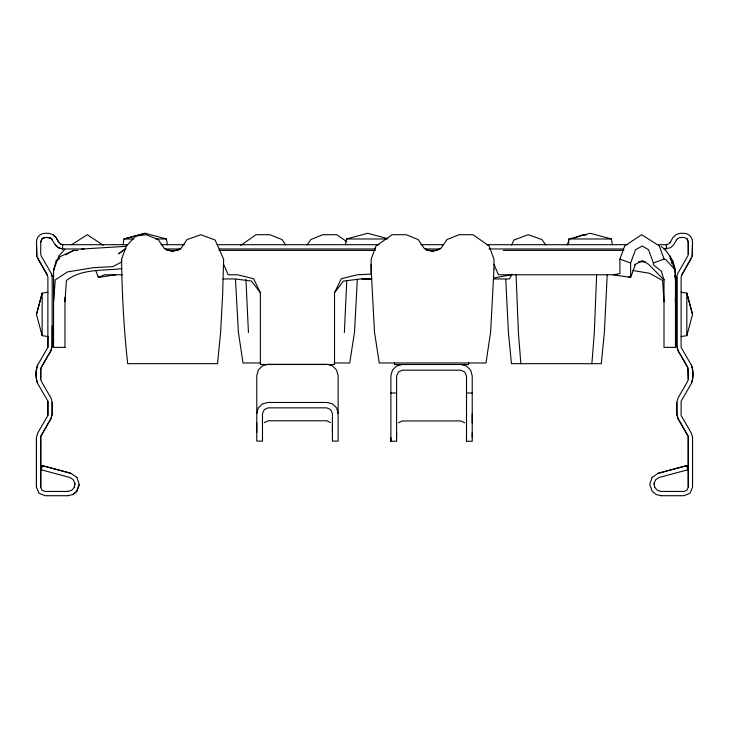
<?xml version="1.0" encoding="UTF-8"?>
<svg xmlns="http://www.w3.org/2000/svg" width="729" height="729" viewBox="0 0 729 729"><rect width="100%" height="100%" fill="white"/><g stroke="black" fill="none" stroke-linecap="round" stroke-linejoin="round"><path stroke-width="1.09" d="M67.852 495.711L45.007 495.711L38.956 493.205L36.45 487.154L36.477 437.491L37.626 433.208L47.886 415.439L47.886 401.169L37.598 383.399A53.099 37.544 0 0 1 37.598 365.165L47.895 347.387L47.895 336.361M67.852 491.437L45.007 491.437L41.981 490.18L40.733 487.154L40.76 436.343L50.994 418.564L52.169 414.291L52.169 402.317L50.994 398.043L41.298 381.258L40.733 379.116L40.76 369.439L41.307 367.298L50.994 350.521L52.169 346.239L52.169 326.036M40.76 379.116L40.76 369.439L41.334 367.298L51.021 350.521L52.142 346.239L52.169 276.482L51.367 273.585L41.298 256.161L40.733 254.02L40.76 241.846L42.109 238.611L45.007 237.563L48.624 237.563L50.984 238.337L52.36 239.704M121.57 259.232C121.998 294.106 123.884 328.998 127.693 363.68L217.524 363.68L220.586 332.67L222.627 294.762L223.648 259.232L215.146 240.06L200.849 234.72L187.016 239.586L180.792 248.543L172.372 251.751L164.399 248.525L158.175 239.559L146.219 234.72L135.74 236.105L126.399 246.01L121.57 259.232L121.57 262.03L112.804 266.623L93.494 267.671L67.405 271.926L55.249 279.954L53.563 301.742M256.781 432.37L256.781 422.875M332.415 432.37L332.415 413.534L330.611 409.561L326.71 407.848L268.199 407.848L264.299 409.561L262.486 413.534L262.486 441.109L256.781 441.109L256.781 375.727L258.312 370.022L262.486 365.84L266.796 364.637M461.12 364.5L466.514 366.004L470.688 370.186L472.219 375.891L472.219 441.273L466.514 441.273L466.514 375.891L464.701 371.99L460.801 370.186L402.29 370.186L398.389 371.99L396.585 375.891L396.585 441.273L390.881 441.273L390.881 437.692M396.585 437.692L396.585 432.534M466.514 441.273L466.514 437.692M472.219 437.692L472.219 432.534M472.219 423.039L472.219 413.698M675.4 301.742C675.747 283.198 678.271 258.841 661.094 246.457M661.148 495.711L683.993 495.711L690.044 493.205L692.55 487.154L692.55 437.491L691.374 433.208L681.114 415.439L681.141 401.169L691.402 383.399A27.046 27.046 0 0 0 691.374 365.165L681.114 347.387L681.114 277.22L681.715 275.079L692.213 256.28L692.523 241.846A8.557 8.557 0 0 0 683.993 233.289L680.348 233.289L676.129 234.547L672.931 237.563L670.051 242.557M692.213 256.28L692.55 241.846M98.388 276.191L98.36 277.43L115.72 274.769L113.505 274.377M596.632 274.951L594.29 333.18L591.875 363.68M607.211 274.842L604.368 332.67L601.307 363.68L511.476 363.68L508.414 332.67L505.753 279.271M346.776 280.537L344.37 332.57M357.338 279.28L354.513 332.059L349.729 362.978L334.082 362.978M64.972 301.742L66.412 280.474C82.359 268.318 103.099 271.024 121.761 268.573M53.536 277.785L53.581 300.658M67.824 491.437L71.743 490.289L74.367 487.2L74.877 483.19M74.367 487.2L74.896 483.19L73.128 479.536L69.674 477.413L41.052 469.749L42.182 465.612L70.813 473.285M123.01 244.698L123.948 238.984L145.171 233.289L166.449 238.984L167.351 244.698M345.5 244.698L346.439 238.984L367.689 233.289L387.874 238.702M256.781 413.534L258.312 407.848L262.486 403.893L267.88 402.463L327.029 402.463L332.415 403.893L336.588 407.848L338.119 413.534M47.886 336.552L42.154 335.641L36.45 314.39L42.154 293.14L47.886 292.238M36.477 314.39L42.182 293.14L42.154 335.641M661.148 491.437L683.993 491.437L687.019 490.18L688.267 487.154L688.24 436.343L677.979 418.564L676.831 414.291L676.831 402.317L678.006 398.043L687.702 381.258L688.267 379.116L687.693 367.298L677.979 350.521L676.831 346.239L676.831 276.482L677.642 273.585L687.702 256.161L688.267 254.02L688.267 241.846L686.891 238.611A9.677 9.677 0 0 0 677.988 238.337L676.64 239.704M681.105 336.552L686.846 335.641L692.55 314.39L686.846 293.14L681.105 292.238M652.072 477.422L649.739 484.457L652.264 491.437L656.237 494.59L661.176 495.711M76.928 477.422L79.261 484.457L76.736 491.437L72.772 494.59L67.824 495.711M79.242 484.457L76.736 491.437L72.763 494.59M635.506 264.281L630.64 277.43L613.28 274.769L619.923 273.594L619.887 259.132L624.762 245.883L641.684 234.711L659.262 245.883L664.119 259.132L665.832 259.642L674.453 269.083M628.617 276.537L630.64 277.43L630.612 263.005L635.478 249.755L642.34 246.028L648.537 249.755L653.394 263.005L653.394 264.809L661.321 271.215L663.991 279.954L648.573 264.272L642.377 260.59L634.43 264.864M40.76 241.846L42.136 238.611A9.677 9.677 0 0 1 51.012 238.337L55.24 244.698L58.411 247.714L62.621 248.972L84.227 248.972M511.621 245.108L513.854 240.06L528.151 234.72L541.984 239.586L545.72 244.962M54.502 268.418L53.6 270.368L58.876 255.997L64.872 249.181M59.022 258.677L59.933 256.726L73.565 250.402L78.076 250.402M223.648 264.363L228.177 274.769L237.526 274.769L253.583 278.715L260.362 292.693L260.362 364.5L334.529 364.5L334.529 292.693L341.309 278.715L357.365 274.769L371.207 274.131L371.161 264.345M676.667 239.704L673.76 244.698L670.562 247.714L664.073 248.972M681.679 275.079L691.374 258.294M512.232 274.232L509.289 278.961L493.806 278.961M307.137 244.935L310.873 239.549L322.829 234.711L336.807 234.711L346.703 241.618M567.089 244.935L568.957 242.247M334.529 292.693L343.432 281.066L360.582 278.961L371.808 278.742M670.079 242.557L668.457 244.069L666.352 244.698L658.387 244.698M125.752 248.707L118.499 253.838L125.825 248.68M240.77 245.381L255.988 234.711L269.967 234.711L282.032 239.586L285.75 244.944M652.045 477.422L658.223 473.285L686.846 465.612L687.948 469.749L659.298 477.413L655.845 479.536L654.104 483.19L654.633 487.2L657.285 490.289L661.176 491.437M71.588 244.707L87.316 234.711L103.299 245.263M59.122 258.722L56.233 260.381L53.563 270.368L53.563 347.387L65.009 347.387M65.847 254.84L73.529 250.402M264.299 422.629L268.199 420.779L326.71 420.779L330.611 422.629M398.389 422.793L402.29 420.943L460.801 420.943L464.701 422.793M574.807 237.946L582.781 234.72L585.925 235.13M653.394 263.005L664.119 259.132M401.971 364.5L396.585 366.004L392.412 370.186L390.881 375.891L390.881 441.273M145.199 233.289L123.948 238.984L133.662 238.984M658.187 473.285L686.818 465.612L687.948 469.749M493.706 278.059L511.065 274.769M126.099 246.338L81.448 249.054M686.864 238.611L688.24 241.846L688.24 254.02M155.851 238.984L166.422 238.984M346.412 238.984L386.88 238.984M611.431 238.984L568.902 238.984L568 244.698L568.939 238.984L590.18 233.289L611.431 238.984L612.342 244.698M127.529 244.698L62.621 244.698L60.516 244.069L62.658 244.698L62.621 248.972L58.411 247.714L55.213 244.698M160.972 244.698L184.309 244.698M217.242 244.698L379.034 244.698M420.761 244.698L443.533 244.698M486.708 244.698L627.724 244.698M164.945 248.972L180.865 248.972M219.52 248.972L375.317 248.972M425.308 248.972L440.088 248.972M488.977 248.972L623.177 248.972M166.64 250.402L178.341 250.402M218.982 250.402L375.471 250.402M426.328 250.402L437.637 250.402M503.183 250.402L623.915 250.402M638.522 261.811L645.329 261.811M122.317 274.769L104.429 274.769L98.36 277.43L95.736 270.35M616.743 274.769L498.49 274.769L493.961 264.345M223.028 278.961L235.194 278.961L251.459 281.066L260.362 292.693M260.8 362.978L243.003 362.978L238.374 332.059L235.467 279.28M267.88 364.318L327.029 364.318M390.881 393.004L396.585 393.004M466.514 393.004L472.219 393.004M41.052 469.749L42.182 465.612L70.786 473.285L76.955 477.422M361.684 278.833L371.635 279.353M632.836 270.477L649.512 273.311L662.588 280.474L664.028 301.742M328.105 364.637L332.415 365.84L336.588 370.022L338.119 375.727L338.119 441.109L332.415 441.109L332.415 425.271M58.949 242.557L56.033 237.563L52.834 234.547L48.624 233.289L45.007 233.289A8.557 8.557 0 0 0 36.477 241.846L36.787 256.28L47.294 275.079L47.895 277.22L47.859 347.387M48.624 237.563L50.984 238.337M619.887 259.132L630.612 263.005M669.878 258.722L672.767 260.381L675.437 270.368L675.437 347.387L663.991 347.387L664.028 279.335M52.834 234.547L56.042 237.563L58.921 242.557L60.543 244.069M37.626 258.294L47.321 275.079M673.14 265.502L675.4 270.368L670.124 255.997L671.901 263.625M692.523 314.39L686.818 293.14L686.818 335.641M51.358 273.585L52.169 276.482M674.708 275.598L675.719 279.954M654.123 483.19L654.66 487.2M520.852 363.68L518.428 333.171L516.077 274.933M248.443 332.57L245.937 279.398M36.477 241.846L36.824 256.28M688.24 379.116L688.24 369.439L687.666 367.298L678.006 350.521L676.858 346.239L676.858 276.482M688.24 487.154L688.24 436.343L678.006 418.564L676.858 414.291L676.858 402.317M666.342 244.698L666.342 248.972M468.638 362.386L468.638 364.5L394.471 364.5L394.471 362.386M64.972 297.259L64.972 347.387M52.142 402.317L52.142 414.291L50.994 418.564L40.76 436.343L40.76 487.154M47.859 401.169L47.859 415.439M36.45 437.491L36.45 487.154M691.374 365.165A53.099 37.544 0 0 1 691.374 383.399M37.626 383.399A27.046 27.046 0 0 1 37.626 365.165M493.961 269.229L490.626 332.059L485.997 362.978L379.271 362.978L374.487 332.059L371.161 269.229L371.161 259.232L375.991 246.01L392.193 234.711L406.171 234.711L418.127 239.549L424.351 248.525L432.324 251.751L440.763 248.525L446.968 239.586L459.033 234.711L473.012 234.711L489.123 246.01L493.961 259.232L493.961 269.229"/></g></svg>
